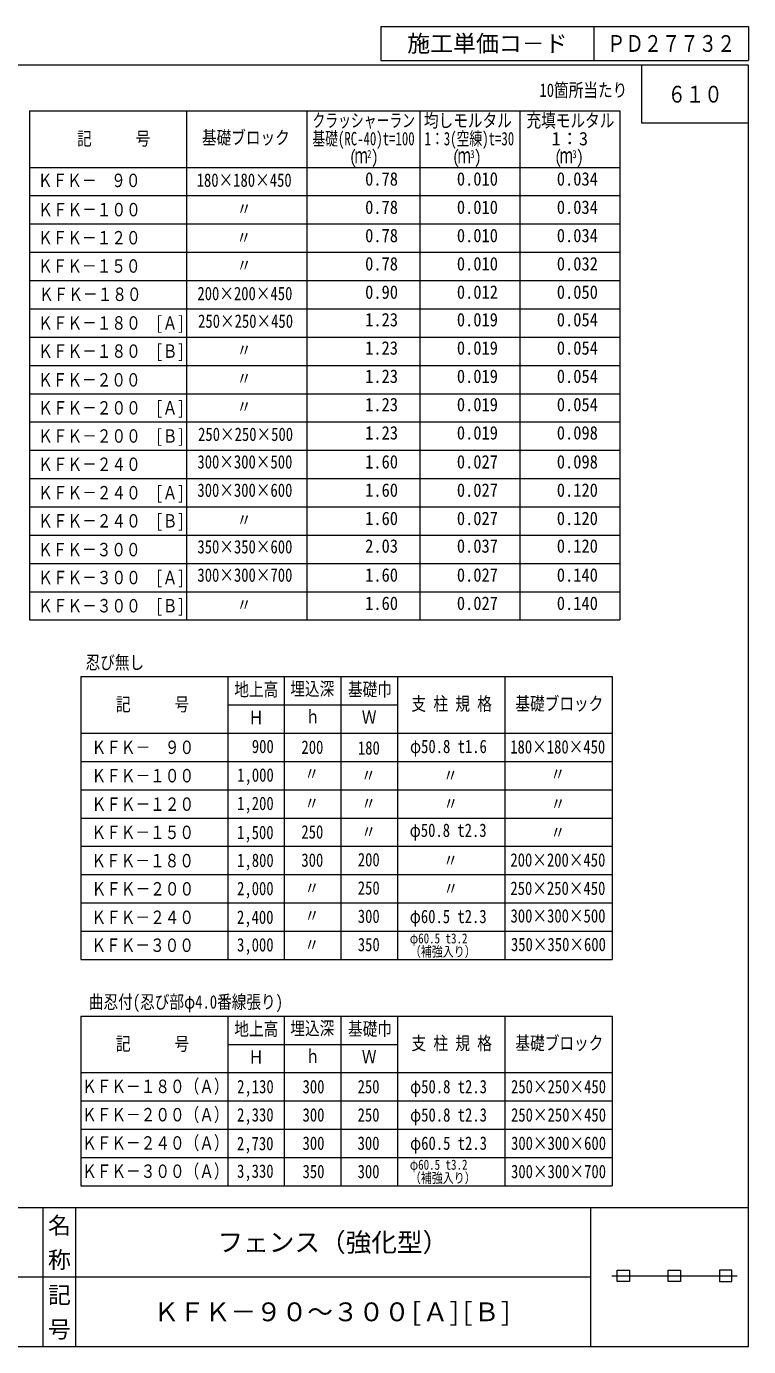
# Model space of a CAD drawing. Units: millimetres at full size; details may follow other scales. Extents: x 265 to 3003, y 4095 to 5961.
# Drawn here: x 1981 to 3003, y 4095 to 5961 of the extents above; entities that cross this region are included whole.
import ezdxf
from ezdxf.enums import TextEntityAlignment as Align

# ---------------------------------------------------------------- set-up
doc = ezdxf.new("R2010")
doc.units = ezdxf.units.MM
doc.header["$LTSCALE"] = 10
for name, color, linetype, lineweight in [('0_2', 7, 'Continuous', 13), ('_0-0_', 7, 'Continuous', 13), ('寸法', 3, 'Continuous', 13)]:
    doc.layers.add(name, color=color, linetype=linetype, lineweight=lineweight)
doc.styles.add('@ＭＳ ゴシック', font='')
doc.styles.add('ＭＳ ゴシック', font='')
doc.styles.get('@ＭＳ ゴシック').set_extended_font_data('@MS Gothic')
doc.styles.get('ＭＳ ゴシック').set_extended_font_data('MS Gothic')

msp = doc.modelspace()

# ---------------------------------------------------------------- linework, layer by layer
at = {"layer": '0_2'}
for p, q in [((2779.08, 4193.05), (1807.14, 4193.05)), ((2809.31, 4194.78), (2986.68, 4194.78))]:
    msp.add_line(p, q, dxfattribs=at)
for points in [[(2816.83, 4202.96), (2834.23, 4202.96), (2834.23, 4186.59), (2816.83, 4186.59)], [(2889.29, 4202.96), (2906.69, 4202.96), (2906.69, 4186.59), (2889.29, 4186.59)], [(2979.16, 4202.96), (2961.76, 4202.96), (2961.76, 4186.59), (2979.16, 4186.59)]]:
    msp.add_lwpolyline(points, close=True, dxfattribs=at)
at = {"layer": '_0-0_'}
for p, q in [((2482.81, 5961.43), (3002.92, 5961.43)), ((2482.81, 5961.43), (2482.81, 5913.06)), ((2784.01, 5961.43), (2784.01, 5913.06)), ((3002.92, 5961.43), (3002.92, 5913.06)), ((2482.81, 5913.06), (3002.92, 5913.06)), ((2851.58, 5906.57), (2851.58, 5824.57)), ((3002.92, 5824.57), (2851.58, 5824.57)), ((2004.57, 4291.33), (2004.57, 4094.87)), ((2050.54, 4291.33), (2050.54, 4094.76)), ((2779.08, 4291.33), (2779.08, 4094.76))]:
    msp.add_line(p, q, dxfattribs=at)
at = {"layer": '_0-0_', "color": 6}
msp.add_line((264.8, 4291.33), (3002.92, 4291.33), dxfattribs=at)
msp.add_lwpolyline([(3002.92, 5906.57), (264.8, 5906.57), (264.8, 4094.76), (3002.92, 4094.76)], close=True, dxfattribs=at)
at = {"layer": '寸法'}
for p, q in [((1985.69, 5842.12), (2820.71, 5842.12)), ((1985.69, 5842.12), (1985.69, 5122.13)), ((2207.62, 5842.12), (2207.62, 5122.13)), ((2377.85, 5842.12), (2377.85, 5122.13)), ((2537.94, 5842.12), (2537.94, 5122.13)), ((2679.33, 5842.12), (2679.33, 5122.13)), ((2820.71, 5842.12), (2820.71, 5122.13)), ((1985.69, 5762.12), (2820.71, 5762.12)), ((1985.69, 5722.12), (2820.71, 5722.12)), ((1985.69, 5682.12), (2820.71, 5682.12)), ((1985.69, 5642.12), (2820.71, 5642.12)), ((1985.69, 5602.13), (2820.71, 5602.13)), ((1985.69, 5562.13), (2820.71, 5562.13)), ((1985.69, 5522.13), (2820.71, 5522.13)), ((1985.69, 5482.13), (2820.71, 5482.13)), ((1985.69, 5442.13), (2820.71, 5442.13)), ((1985.69, 5402.13), (2820.71, 5402.13)), ((1985.69, 5362.13), (2820.71, 5362.13)), ((1985.69, 5322.13), (2820.71, 5322.13)), ((1985.69, 5282.13), (2820.71, 5282.13)), ((1985.69, 5242.13), (2820.71, 5242.13)), ((1985.69, 5202.13), (2820.71, 5202.13)), ((1985.69, 5162.13), (2820.71, 5162.13)), ((1985.69, 5122.13), (2820.71, 5122.13)), ((2058.1, 5042.13), (2810.1, 5042.13)), ((2058.1, 5042.13), (2058.1, 4642.13)), ((2266.1, 5042.13), (2266.1, 4642.13)), ((2346.1, 5042.13), (2346.1, 4642.13)), ((2426.1, 5042.13), (2426.1, 4642.13)), ((2506.1, 5042.13), (2506.1, 4642.13)), ((2658.1, 5042.13), (2658.1, 4642.13)), ((2810.1, 5042.13), (2810.1, 4642.13)), ((2266.25, 5002.13), (2506.1, 5002.13)), ((2058.1, 4962.13), (2810.1, 4962.13)), ((2058.1, 4922.13), (2810.1, 4922.13)), ((2058.1, 4882.13), (2810.1, 4882.13)), ((2058.1, 4842.13), (2810.1, 4842.13)), ((2058.1, 4802.13), (2810.1, 4802.13)), ((2058.1, 4762.13), (2810.1, 4762.13)), ((2058.1, 4722.13), (2810.1, 4722.13)), ((2058.1, 4682.13), (2810.1, 4682.13)), ((2058.1, 4642.13), (2810.1, 4642.13)), ((2058.1, 4562.13), (2810.1, 4562.13)), ((2058.1, 4562.13), (2058.1, 4322.13)), ((2266.1, 4562.13), (2266.1, 4322.13)), ((2346.1, 4562.13), (2346.1, 4322.13)), ((2426.1, 4562.13), (2426.1, 4322.13)), ((2506.1, 4562.13), (2506.1, 4322.13)), ((2658.1, 4562.13), (2658.1, 4322.13)), ((2810.1, 4562.13), (2810.1, 4322.13)), ((2266.25, 4522.13), (2506.1, 4522.13)), ((2058.1, 4482.13), (2810.1, 4482.13)), ((2058.1, 4442.13), (2810.1, 4442.13)), ((2058.1, 4402.13), (2810.1, 4402.13)), ((2058.1, 4362.13), (2810.1, 4362.13)), ((2058.1, 4322.13), (2810.1, 4322.13))]:
    msp.add_line(p, q, dxfattribs=at)

# ---------------------------------------------------------------- texts
at = {"layer": '_0-0_', "style": 'ＭＳ ゴシック'}
for s, height, p in [('施工単価コ－ド', 23.74, (2633.41, 5937.25)), ('フェンス（強化型）', 26.58, (2414.81, 4242.19)), ('ＫＦＫ－９０～３００[Ａ][Ｂ]', 26.58, (2414.81, 4143.9))]:
    msp.add_text(s, height=height, dxfattribs=at).set_placement(p, align=Align.MIDDLE_CENTER)
at = {"layer": '_0-0_', "style": 'ＭＳ ゴシック', "width": 0.8}
for s, p in [('ＰＤ２７７３２', (2893.47, 5937.25)), ('６１０', (2927.25, 5865.57))]:
    msp.add_text(s, height=23.74, dxfattribs=at).set_placement(p, align=Align.MIDDLE_CENTER)
at = {"layer": '_0-0_', "style": '@ＭＳ ゴシック'}
for s, p in [('名 称', (2027.56, 4242.19)), ('記 号', (2027.56, 4143.9))]:
    msp.add_text(s, height=23.74, rotation=270, dxfattribs=at).set_placement(p, align=Align.MIDDLE_CENTER)
at = {"layer": '寸法', "style": 'ＭＳ ゴシック'}
for s, height, width, p in [('10箇所当たり', 18.99, 0.8, (2707.03, 5856.14)), ('クラッシャーラン', 18.99, 0.7, (2385.97, 5813.2)), ('均しモルタル', 18.99, 0.8, (2543.62, 5813.2)), ('充填モルタル', 18.99, 0.8, (2688.73, 5813.2)), ('記\u3000\u3000\u3000号', 18.99, 0.8, (2052.86, 5787.66)), ('基礎ブロック', 18.99, 0.8, (2229.55, 5789.06)), ('基礎(RC-40)t=100', 18.99, 0.7, (2385.76, 5787.56)), ('1：3(空練)t=30', 18.99, 0.7, (2544.56, 5787.56)), ('(\u3000)', 18.99, 0.8, (2438.03, 5761.71)), ('(\u3000)', 18.99, 0.8, (2583.74, 5761.71)), ('(\u3000)', 18.99, 0.8, (2728.25, 5761.71)), ('ｍ', 22.79, 0.6, (2445.58, 5760.98)), ('2', 11.39, 0.8, (2463.24, 5771.8)), ('ｍ', 22.79, 0.6, (2591.28, 5760.98)), ('3', 11.39, 0.8, (2608.94, 5771.8)), ('ｍ', 22.79, 0.6, (2735.8, 5760.98)), ('3', 11.39, 0.8, (2753.46, 5771.8)), ('ＫＦＫ－\u3000９０\u3000', 18.99, 0.8, (1997.59, 5728.54)), ('180×180×450', 18.99, 0.8, (2222.16, 5728.95)), ('ＫＦＫ－１００\u3000', 18.99, 0.8, (1998.01, 5687.19)), ('〃', 18.99, 0.8, (2278.97, 5688.32)), ('ＫＦＫ－１２０\u3000', 18.99, 0.8, (1997.75, 5647.46)), ('〃', 18.99, 0.8, (2278.48, 5647.78)), ('ＫＦＫ－１５０\u3000', 18.99, 0.8, (1997.75, 5607.46)), ('〃', 18.99, 0.8, (2278.91, 5608.59)), ('ＫＦＫ－１８０\u3000', 18.99, 0.8, (1999.18, 5567.46)), ('200×200×450', 18.99, 0.8, (2223.18, 5568.59)), ('ＫＦＫ－１８０\u3000[Ａ]', 18.99, 0.8, (1998.01, 5526.93)), ('250×250×450', 18.99, 0.8, (2224.15, 5529.56)), ('ＫＦＫ－１８０\u3000[Ｂ]', 18.99, 0.8, (1998.01, 5487.11)), ('〃', 18.99, 0.8, (2278.91, 5488.59)), ('ＫＦＫ－２００\u3000', 18.99, 0.8, (1997.79, 5446.46)), ('〃', 18.99, 0.8, (2278.91, 5448.59)), ('ＫＦＫ－２００\u3000[Ａ]', 18.99, 0.8, (1998.01, 5406.94)), ('〃', 18.99, 0.8, (2278.91, 5408.59)), ('ＫＦＫ－２００\u3000[Ｂ]', 18.99, 0.8, (1998.01, 5367.11)), ('250×250×500', 18.99, 0.8, (2224.15, 5369.57)), ('ＫＦＫ－２４０\u3000', 18.99, 0.8, (1998.01, 5327.11)), ('300×300×500', 18.99, 0.8, (2223.18, 5330.54)), ('ＫＦＫ－２４０\u3000[Ａ]', 18.99, 0.8, (1998.01, 5286.94)), ('300×300×600', 18.99, 0.8, (2223.18, 5290.54)), ('ＫＦＫ－２４０\u3000[Ｂ]', 18.99, 0.8, (1998.01, 5247.11)), ('〃', 18.99, 0.8, (2278.91, 5248.59)), ('ＫＦＫ－３００\u3000', 18.99, 0.8, (1997.79, 5206.46)), ('350×350×600', 18.99, 0.8, (2223.18, 5210.54)), ('ＫＦＫ－３００\u3000[Ａ]', 18.99, 0.8, (1998.01, 5166.94)), ('300×300×700', 18.99, 0.8, (2223.18, 5170.54)), ('ＫＦＫ－３００\u3000[Ｂ]', 18.99, 0.8, (1998.01, 5127.12)), ('〃', 18.99, 0.8, (2278.91, 5128.59)), ('地上高', 18.99, 0.8, (2275.35, 5008.78)), ('埋込深', 18.99, 0.8, (2354.6, 5009.63)), ('基礎巾', 18.99, 0.8, (2436.16, 5008.95)), ('記\u3000\u3000\u3000号', 18.99, 0.8, (2107.94, 4987.76)), ('支 柱 規 格', 18.99, 0.8, (2525.94, 4988.52)), ('基礎ブロック', 18.99, 0.8, (2673.05, 4988.7)), ('Ｈ', 18.99, 0.8, (2295.92, 4969.05)), ('ｈ', 18.99, 0.8, (2375.88, 4970.1)), ('Ｗ', 18.99, 0.8, (2455.79, 4969.62)), ('900', 18.99, 0.8, (2300.18, 4928.24)), ('200', 18.99, 0.8, (2370.34, 4927.18)), ('180', 18.99, 0.8, (2450.26, 4926.14)), ('φ50.8 t1.6', 18.99, 0.8, (2523.92, 4928.22)), ('180×180×450', 18.99, 0.8, (2665.75, 4927.64)), ('1,000', 18.99, 0.8, (2279.52, 4887.81)), ('〃', 18.99, 0.8, (2374.67, 4889.68)), ('〃', 18.99, 0.8, (2722.67, 4889.17)), ('〃', 18.99, 0.8, (2454.82, 4887.34)), ('〃', 18.99, 0.8, (2570.83, 4887.36)), ('1,200', 18.99, 0.8, (2279.42, 4847.67)), ('〃', 18.99, 0.8, (2374.67, 4847.98)), ('〃', 18.99, 0.8, (2455.02, 4847.66)), ('〃', 18.99, 0.8, (2571.28, 4847.36)), ('〃', 18.99, 0.8, (2723, 4847.12)), ('1,500', 18.99, 0.8, (2279.29, 4806.6)), ('250', 18.99, 0.8, (2370.26, 4807.31)), ('〃', 18.99, 0.8, (2455.09, 4807.58)), ('φ50.8 t2.3', 18.99, 0.8, (2523.51, 4809.66)), ('〃', 18.99, 0.8, (2722.75, 4806.67)), ('1,800', 18.99, 0.8, (2279.41, 4767.18)), ('300', 18.99, 0.8, (2370.26, 4767.51)), ('200', 18.99, 0.8, (2450.06, 4768.09)), ('〃', 18.99, 0.8, (2570.93, 4767.2)), ('200×200×450', 18.99, 0.8, (2665.93, 4767.67)), ('2,000', 18.99, 0.8, (2279.32, 4727.33)), ('〃', 18.99, 0.8, (2374.93, 4728.08)), ('250', 18.99, 0.8, (2450.06, 4728.09)), ('〃', 18.99, 0.8, (2571.38, 4727.36)), ('250×250×450', 18.99, 0.8, (2665.93, 4727.67)), ('2,400', 18.99, 0.8, (2279.13, 4686.75)), ('〃', 18.99, 0.8, (2374.93, 4689.18)), ('300', 18.99, 0.8, (2450.06, 4688.09)), ('φ60.5 t2.3', 18.99, 0.8, (2523.61, 4687.79)), ('300×300×500', 18.99, 0.8, (2666.13, 4688.62)), ('3,000', 18.99, 0.8, (2279.29, 4647.73)), ('〃', 18.99, 0.8, (2374.74, 4647.87)), ('350', 18.99, 0.8, (2450.06, 4648.09)), ('φ60.5 t3.2', 14.24, 0.8, (2523.69, 4660.58)), ('350×350×600', 18.99, 0.8, (2666.71, 4648.24)), ('（補強入り）', 14.24, 0.8, (2523.69, 4641.88)), ('地上高', 18.99, 0.8, (2275.35, 4528.78)), ('埋込深', 18.99, 0.8, (2354.6, 4529.63)), ('基礎巾', 18.99, 0.8, (2436.16, 4528.95)), ('支 柱 規 格', 18.99, 0.8, (2525.94, 4508.52)), ('基礎ブロック', 18.99, 0.8, (2673.05, 4508.7)), ('記\u3000\u3000\u3000号', 18.99, 0.8, (2107.94, 4507.76)), ('Ｈ', 18.99, 0.8, (2295.92, 4489.05)), ('ｈ', 18.99, 0.8, (2375.88, 4490.1)), ('Ｗ', 18.99, 0.8, (2455.79, 4489.62)), ('2,130', 18.99, 0.8, (2279.41, 4447.18)), ('300', 18.99, 0.8, (2371.93, 4447.18)), ('250', 18.99, 0.8, (2449.82, 4447.18)), ('φ50.8 t2.3', 18.99, 0.8, (2524.04, 4447.18)), ('250×250×450', 18.99, 0.8, (2666.86, 4447.18)), ('2,330', 18.99, 0.8, (2279.32, 4407.33)), ('300', 18.99, 0.8, (2371.93, 4407.18)), ('250', 18.99, 0.8, (2449.82, 4407.18)), ('φ50.8 t2.3', 18.99, 0.8, (2524.04, 4407.18)), ('250×250×450', 18.99, 0.8, (2666.86, 4407.18)), ('2,730', 18.99, 0.8, (2279.13, 4366.75)), ('300', 18.99, 0.8, (2371.93, 4367.18)), ('300', 18.99, 0.8, (2449.82, 4367.18)), ('φ60.5 t2.3', 18.99, 0.8, (2524.04, 4367.18)), ('300×300×600', 18.99, 0.8, (2666.86, 4367.18)), ('3,330', 18.99, 0.8, (2279.29, 4327.73)), ('350', 18.99, 0.8, (2371.93, 4327.18)), ('300', 18.99, 0.8, (2449.82, 4327.18)), ('φ60.5 t3.2', 14.24, 0.8, (2523.69, 4340.58)), ('300×300×700', 18.99, 0.8, (2666.86, 4327.18)), ('（補強入り）', 14.24, 0.8, (2523.69, 4321.88))]:
    msp.add_text(s, height=height, dxfattribs=dict(at, width=width)).set_placement(p, align=Align.BOTTOM_LEFT)
msp.add_text('1：3', height=18.99, dxfattribs=at).set_placement((2724.09, 5787.56), align=Align.BOTTOM_LEFT)
at = {"layer": '寸法', "style": 'ＭＳ ゴシック', "width": 0.9}
for s, p in [('0.78', (2506.97, 5730.61)), ('0.010', (2648.35, 5730.61)), ('0.034', (2789.74, 5730.61)), ('0.78', (2506.97, 5690.61)), ('0.010', (2648.35, 5690.61)), ('0.034', (2789.74, 5690.61)), ('0.78', (2506.97, 5650.62)), ('0.010', (2648.35, 5650.62)), ('0.034', (2789.74, 5650.62)), ('0.78', (2506.97, 5610.62)), ('0.010', (2648.35, 5610.62)), ('0.032', (2789.74, 5610.62)), ('0.90', (2506.97, 5570.62)), ('0.012', (2648.35, 5570.62)), ('0.050', (2789.74, 5570.62)), ('1.23', (2506.97, 5531.59)), ('0.019', (2648.35, 5531.59)), ('0.054', (2789.74, 5531.59)), ('1.23', (2506.97, 5491.59)), ('0.019', (2648.35, 5491.59)), ('0.054', (2789.74, 5491.59)), ('1.23', (2506.97, 5451.59)), ('0.019', (2648.35, 5451.59)), ('0.054', (2789.74, 5451.59)), ('1.23', (2506.97, 5411.59)), ('0.019', (2648.35, 5411.59)), ('0.054', (2789.74, 5411.59)), ('1.23', (2506.97, 5371.59)), ('0.019', (2648.35, 5371.59)), ('0.098', (2789.74, 5371.59)), ('1.60', (2506.97, 5330.62)), ('0.027', (2648.35, 5330.62)), ('0.098', (2789.74, 5330.62)), ('1.60', (2506.97, 5290.62)), ('0.027', (2648.35, 5290.62)), ('0.120', (2789.74, 5290.62)), ('1.60', (2506.97, 5250.62)), ('0.027', (2648.35, 5250.62)), ('0.120', (2789.74, 5250.62)), ('2.03', (2506.97, 5211.59)), ('0.037', (2648.35, 5211.59)), ('0.120', (2789.74, 5211.59)), ('1.60', (2506.97, 5170.62)), ('0.027', (2648.35, 5170.62)), ('0.140', (2789.74, 5170.62)), ('1.60', (2506.97, 5130.62)), ('0.027', (2648.35, 5130.62)), ('0.140', (2789.74, 5130.62))]:
    msp.add_text(s, height=18.99, dxfattribs=at).set_placement(p, align=Align.BOTTOM_RIGHT)
at = {"layer": '寸法', "style": 'ＭＳ ゴシック', "width": 0.8}
for s, p in [('忍び無し', (2106.45, 5062.13)), ('ＫＦＫ－\u3000９０', (2146.04, 4942.13)), ('ＫＦＫ－１００', (2146.04, 4902)), ('ＫＦＫ－１２０', (2146.04, 4861.74)), ('ＫＦＫ－１５０', (2145.91, 4821.87)), ('ＫＦＫ－１８０', (2145.78, 4781.87)), ('ＫＦＫ－２００', (2146.04, 4742)), ('ＫＦＫ－２４０', (2145.91, 4701.74)), ('ＫＦＫ－３００', (2145.78, 4662.26)), ('曲忍付(忍び部φ4.0番線張り)', (2206.94, 4582.13)), ('ＫＦＫ－１８０（Ａ）', (2163.71, 4462.7)), ('ＫＦＫ－２００（Ａ）', (2163.71, 4422.7)), ('ＫＦＫ－２４０（Ａ）', (2163.71, 4382.7)), ('ＫＦＫ－３００（Ａ）', (2163.71, 4342.7))]:
    msp.add_text(s, height=18.99, dxfattribs=at).set_placement(p, align=Align.MIDDLE_CENTER)

doc.saveas('drawing.dxf')
